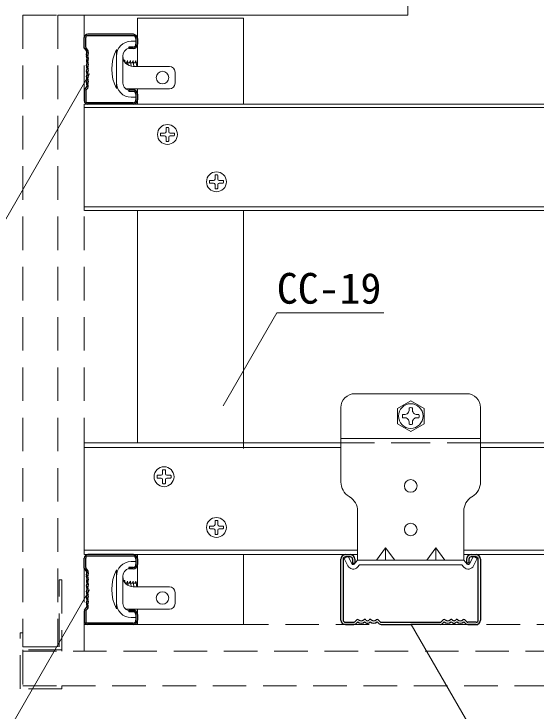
# Model space of a CAD drawing. Units: millimetres on the paper, enlarged 40 times, with parts at other scales. Extents: x -7800 to 7800, y -5578 to 5491.
# Drawn here: x 5835 to 6583, y -4480 to -3482 of the extents above; entities that cross this region are included whole.
import ezdxf
from ezdxf.enums import TextEntityAlignment as Align

# ---------------------------------------------------------------- set-up
doc = ezdxf.new("R2010")
doc.units = ezdxf.units.MM
doc.header["$LTSCALE"] = 40
doc.linetypes.add('DASHED1', pattern=[1.8, 1.2, -0.6])
for name, color, linetype, lineweight in [('0-3_太線２', 7, 'Continuous', 18), ('7-2_野縁受け', 3, 'Continuous', 18), ('7-3_野縁', 2, 'Continuous', 25), ('7-5_寸法', 7, 'Continuous', 9), ('7-6_文字', 7, 'Continuous', 18), ('7-A_クリップ', 7, 'Continuous', 18), ('7-B_ビス', 3, 'Continuous', 18), ('7-C_パネル', 7, 'DASHED1', 18), ('7-D', 4, 'DASHED1', 9)]:
    doc.layers.add(name, color=color, linetype=linetype, lineweight=lineweight)
doc.styles.add('ＭＳ ゴシック', font='')
doc.styles.get('ＭＳ ゴシック').set_extended_font_data('MS Gothic')

# ---------------------------------------------------------------- blocks, each defined once
blk = doc.blocks.new('ビス（平面）')
at = {"layer": '0-3_太線２'}
for p, q in [((-0.06, 0.5), (0, 0.5)), ((0.06, 0.5), (0, 0.5)), ((-0.5, 0.06), (-0.5, 0)), ((-0.5, -0.06), (-0.5, 0)), ((-0.2, 0.1), (-0.46, 0.1)), ((-0.1, 0.2), (-0.1, 0.46)), ((0.1, 0.2), (0.1, 0.46)), ((0.2, 0.1), (0.46, 0.1)), ((0.5, 0.06), (0.5, 0)), ((0.5, -0.06), (0.5, 0)), ((-0.2, -0.1), (-0.46, -0.1)), ((-0.1, -0.2), (-0.1, -0.46)), ((0.1, -0.2), (0.1, -0.46)), ((0.2, -0.1), (0.46, -0.1)), ((-0.06, -0.5), (0, -0.5)), ((0.06, -0.5), (0, -0.5))]:
    blk.add_line(p, q, dxfattribs=at)
blk.add_circle((0, 0), 0.713, dxfattribs=at)
for centre, radius, start, end in [((-0.06, 0.46), 0.04, 90, 180), ((0.06, 0.46), 0.04, 0, 90), ((-0.46, 0.06), 0.04, 90, 180), ((-0.2, 0.2), 0.1, 270, 0), ((0.2, 0.2), 0.1, 180, 270), ((0.46, 0.06), 0.04, 0, 90), ((-0.46, -0.06), 0.04, 180, 270), ((-0.2, -0.2), 0.1, 0, 90), ((-0.06, -0.46), 0.04, 180, 270), ((0.06, -0.46), 0.04, 270, 0), ((0.2, -0.2), 0.1, 90, 180), ((0.46, -0.06), 0.04, 270, 0)]:
    blk.add_arc(centre, radius, start, end, dxfattribs=at)

msp = doc.modelspace()

# ---------------------------------------------------------------- linework, layer by layer
at = {"layer": '7-2_野縁受け'}
for p, q in [((6164.14, -3487.87), (6012.14, -3487.87)), ((6012.14, -3487.87), (6012.14, -3557.04)), ((6164.14, -3487.87), (6164.14, -3611.04)), ((6012.14, -3589.04), (6012.14, -3611.04)), ((5936.14, -3611.04), (5936.14, -3763.04)), ((5936.57, -3611.04), (6888.52, -3611.04)), ((6888.52, -3615.84), (5936.57, -3615.84)), ((6888.52, -3758.24), (5936.57, -3758.24)), ((5936.57, -3763.04), (6888.52, -3763.04)), ((6012.14, -4095.87), (6012.14, -3763.04)), ((6164.14, -4103.87), (6164.14, -3763.04)), ((5936.57, -4095.87), (6303.62, -4095.87)), ((6503.62, -4095.87), (6698.12, -4095.87)), ((5936.14, -4103.87), (5936.14, -4255.87)), ((6303.62, -4102.27), (5936.57, -4102.27)), ((6698.12, -4102.27), (6503.62, -4102.27)), ((6327.62, -4249.47), (5936.57, -4249.47)), ((6698.12, -4249.47), (6479.63, -4249.47)), ((5936.57, -4255.87), (6327.62, -4255.87)), ((6012.14, -4301.87), (6012.14, -4255.87)), ((6164.14, -4255.87), (6164.14, -4355.87)), ((6479.62, -4255.87), (6698.12, -4255.87)), ((6012.14, -4355.87), (6012.14, -4333.87)), ((6164.14, -4355.87), (6012.14, -4355.87))]:
    msp.add_line(p, q, dxfattribs=at)
at = {"layer": '7-3_野縁'}
for p, q in [((6006.45, -3511.04), (5941.19, -3511.04)), ((5936.14, -3530.34), (5936.14, -3515.83)), ((5938.14, -3529.65), (5938.14, -3515.84)), ((6006.35, -3513.04), (5940.79, -3513.04)), ((6010.14, -3517.03), (6010.14, -3525.34)), ((6012.14, -3517.03), (6012.14, -3525.34)), ((5936.57, -3531.59), (5939.54, -3535.33)), ((5938.57, -3530.89), (5941.1, -3534.09)), ((6006.14, -3529.34), (6000.14, -3529.34)), ((6000.14, -3529.34), (6000.14, -3531.34)), ((6006.14, -3531.34), (6000.14, -3531.34)), ((5939.32, -3540.27), (5939.94, -3536.93)), ((5939.98, -3544.59), (5939.36, -3541.89)), ((5941.9, -3537.3), (5941.29, -3540.63)), ((5941.93, -3544.14), (5941.31, -3541.44)), ((5939.98, -3545.49), (5939.37, -3548.14)), ((5939.37, -3549.94), (5939.98, -3552.59)), ((5941.93, -3545.94), (5941.32, -3548.59)), ((5941.93, -3552.14), (5941.32, -3549.49)), ((5939.37, -3556.14), (5939.98, -3553.49)), ((5939.37, -3557.94), (5939.98, -3560.59)), ((5939.37, -3564.14), (5939.98, -3561.49)), ((5941.93, -3553.94), (5941.32, -3556.59)), ((5941.93, -3560.14), (5941.32, -3557.49)), ((5941.93, -3561.94), (5941.32, -3564.59)), ((5939.37, -3565.94), (5939.98, -3568.59)), ((5939.37, -3572.14), (5939.98, -3569.49)), ((5941.93, -3568.14), (5941.32, -3565.49)), ((5941.93, -3569.94), (5941.32, -3572.59)), ((5939.32, -3581.81), (5939.94, -3585.15)), ((5939.36, -3580.19), (5939.98, -3577.49)), ((5939.37, -3573.94), (5939.98, -3576.59)), ((5941.9, -3584.78), (5941.29, -3581.45)), ((5941.93, -3577.94), (5941.31, -3580.64)), ((5941.93, -3576.14), (5941.32, -3573.49)), ((5936.14, -3591.74), (5936.14, -3606.25)), ((5936.57, -3590.49), (5939.54, -3586.75)), ((5938.57, -3591.19), (5941.1, -3587.99)), ((6006.14, -3590.74), (6000.14, -3590.74)), ((6000.14, -3590.74), (6000.14, -3592.74)), ((5938.14, -3592.43), (5938.14, -3606.24)), ((6006.14, -3592.74), (6000.14, -3592.74)), ((6010.14, -3596.74), (6010.14, -3605.05)), ((6012.14, -3596.74), (6012.14, -3605.05)), ((6006.45, -3611.04), (5940.68, -3611.04)), ((6006.35, -3609.04), (5940.79, -3609.04)), ((5936.14, -4275.17), (5936.14, -4260.66)), ((5938.14, -4274.47), (5938.14, -4260.66)), ((6006.35, -4257.87), (5940.79, -4257.87)), ((6006.45, -4255.87), (5941.19, -4255.87)), ((6310.02, -4255.87), (6317.22, -4255.87)), ((6317.22, -4259.07), (6310.02, -4259.07)), ((6490.02, -4255.87), (6497.22, -4255.87)), ((6497.22, -4259.07), (6490.02, -4259.07)), ((6010.14, -4261.86), (6010.14, -4270.17)), ((6012.14, -4261.86), (6012.14, -4270.17)), ((6303.62, -4349.47), (6303.62, -4262.27)), ((6306.82, -4262.27), (6306.82, -4349.47)), ((6320.42, -4262.27), (6320.42, -4267.87)), ((6320.42, -4267.87), (6323.62, -4267.87)), ((6323.62, -4262.27), (6323.62, -4267.87)), ((6483.62, -4262.27), (6483.62, -4267.87)), ((6486.82, -4267.87), (6483.62, -4267.87)), ((6486.82, -4262.27), (6486.82, -4267.87)), ((6500.42, -4349.47), (6500.42, -4262.27)), ((6503.62, -4262.27), (6503.62, -4349.47)), ((5936.57, -4276.41), (5939.54, -4280.16)), ((5938.57, -4275.72), (5941.1, -4278.91)), ((6006.14, -4274.17), (6000.14, -4274.17)), ((6000.14, -4274.17), (6000.14, -4276.17)), ((6006.14, -4276.17), (6000.14, -4276.17)), ((5939.32, -4285.1), (5939.94, -4281.76)), ((5939.98, -4289.42), (5939.36, -4286.72)), ((5939.98, -4290.32), (5939.37, -4292.97)), ((5941.9, -4282.12), (5941.29, -4285.46)), ((5941.93, -4288.97), (5941.31, -4286.27)), ((5939.37, -4294.76), (5939.98, -4297.42)), ((5939.37, -4300.97), (5939.98, -4298.32)), ((5941.93, -4290.76), (5941.32, -4293.42)), ((5941.93, -4296.97), (5941.32, -4294.32)), ((5941.93, -4298.76), (5941.32, -4301.42)), ((5939.37, -4302.76), (5939.98, -4305.42)), ((5939.37, -4308.97), (5939.98, -4306.32)), ((5941.93, -4304.97), (5941.32, -4302.32)), ((5941.93, -4306.76), (5941.32, -4309.42)), ((5941.93, -4312.97), (5941.32, -4310.32)), ((5939.37, -4310.76), (5939.98, -4313.42)), ((5939.37, -4316.97), (5939.98, -4314.32)), ((5939.37, -4318.76), (5939.98, -4321.42)), ((5941.93, -4314.76), (5941.32, -4317.42)), ((5941.93, -4320.97), (5941.32, -4318.32)), ((5939.32, -4326.64), (5939.94, -4329.97)), ((5939.36, -4325.02), (5939.98, -4322.32)), ((5941.9, -4329.61), (5941.29, -4326.27)), ((5941.93, -4322.76), (5941.31, -4325.46)), ((5936.14, -4336.56), (5936.14, -4351.07)), ((5936.57, -4335.32), (5939.54, -4331.58)), ((5938.14, -4337.26), (5938.14, -4351.07)), ((5938.57, -4336.02), (5941.1, -4332.82)), ((6006.14, -4335.57), (6000.14, -4335.57)), ((6000.14, -4335.57), (6000.14, -4337.57)), ((6006.14, -4337.57), (6000.14, -4337.57)), ((6010.14, -4341.57), (6010.14, -4349.87)), ((6012.14, -4341.57), (6012.14, -4349.88)), ((6326.23, -4349.25), (6323.4, -4352.08)), ((6357.06, -4349.25), (6359.89, -4352.08)), ((6450.23, -4349.25), (6447.41, -4352.08)), ((6481.06, -4349.25), (6483.89, -4352.08)), ((6006.45, -4355.87), (5940.68, -4355.87)), ((6006.35, -4353.87), (5940.79, -4353.87)), ((6321.99, -4355.87), (6307.65, -4355.87)), ((6310.02, -4352.67), (6321.99, -4352.67)), ((6310.02, -4355.87), (6321.99, -4355.87)), ((6327.65, -4351.87), (6324.82, -4354.7)), ((6327.65, -4351.87), (6324.82, -4354.7)), ((6355.65, -4351.87), (6358.48, -4354.7)), ((6361.24, -4355.87), (6403.59, -4355.87)), ((6361.3, -4352.67), (6445.99, -4352.67)), ((6445.93, -4355.87), (6403.59, -4355.87)), ((6451.65, -4351.87), (6448.82, -4354.7)), ((6479.65, -4351.87), (6482.48, -4354.7)), ((6479.65, -4351.87), (6482.48, -4354.7)), ((6497.22, -4352.67), (6485.3, -4352.67)), ((6485.3, -4355.87), (6499.65, -4355.87)), ((6497.22, -4355.87), (6485.3, -4355.87))]:
    msp.add_line(p, q, dxfattribs=at)
for centre, radius, start, end in [((5940.94, -3515.83), 4.8, 86.98721, 180), ((6006.14, -3517.03), 6, 0, 86.98721), ((5940.94, -3515.84), 2.8, 86.98721, 180), ((6006.14, -3517.03), 4, 0, 86.98721), ((5938.14, -3530.34), 2, 180, 218.42445), ((5940.14, -3529.65), 2, 180, 218.42445), ((6006.14, -3525.34), 6, 270, 0), ((6006.14, -3525.34), 4, 270, 0), ((5943.26, -3540.99), 4, 169.57419, 192.95276), ((5937.97, -3536.57), 2, 349.57419, 38.42445), ((5937.97, -3536.57), 4, 349.57419, 38.42445), ((5943.26, -3540.99), 2, 169.57419, 192.95276), ((5943.27, -3549.04), 4, 167.04724, 192.95276), ((5938.03, -3545.04), 2, 347.04724, 12.95276), ((5943.27, -3549.04), 2, 167.04724, 192.95276), ((5938.03, -3545.04), 4, 347.04724, 12.95276), ((5938.03, -3553.04), 4, 347.04724, 12.95276), ((5943.27, -3557.04), 4, 167.04724, 192.95276), ((5938.03, -3553.04), 2, 347.04724, 12.95276), ((5938.03, -3561.04), 2, 347.04724, 12.95276), ((5943.27, -3557.04), 2, 167.04724, 192.95276), ((5938.03, -3561.04), 4, 347.04724, 12.95276), ((5943.27, -3565.04), 4, 167.04724, 192.95276), ((5943.27, -3573.04), 4, 167.04724, 192.95276), ((5938.03, -3569.04), 2, 347.04724, 12.95276), ((5943.27, -3565.04), 2, 167.04724, 192.95276), ((5938.03, -3569.04), 4, 347.04724, 12.95276), ((5943.26, -3581.08), 4, 167.04724, 190.42581), ((5938.03, -3577.04), 2, 347.04724, 12.95276), ((5943.26, -3581.08), 2, 167.04724, 190.42581), ((5943.27, -3573.04), 2, 167.04724, 192.95276), ((5938.03, -3577.04), 4, 347.04724, 12.95276), ((5938.14, -3591.74), 2, 141.57555, 180), ((5940.14, -3592.43), 2, 141.57555, 180), ((5937.97, -3585.51), 2, 321.57555, 10.42581), ((5937.97, -3585.51), 4, 321.57555, 10.42581), ((6006.14, -3596.74), 6, 0, 90), ((6006.14, -3596.74), 4, 0, 90), ((5940.94, -3606.25), 4.8, 180, 273.01279), ((5940.94, -3606.24), 2.8, 180, 273.01279), ((6006.14, -3605.05), 4, 273.01279, 0), ((6006.14, -3605.05), 6, 273.01279, 360), ((5940.94, -4260.66), 4.8, 86.98721, 180), ((5940.94, -4260.66), 2.8, 86.98721, 180), ((6006.14, -4261.86), 4, 0, 86.98721), ((6006.14, -4261.86), 6, 0, 86.98721), ((6310.02, -4262.27), 6.4, 90, 180), ((6310.02, -4262.27), 3.2, 90, 180), ((6317.22, -4262.27), 6.4, 0.00699, 90), ((6317.22, -4262.27), 3.2, 0.00699, 90), ((6490.02, -4262.27), 6.4, 90, 180), ((6490.02, -4262.27), 3.2, 90, 180), ((6497.22, -4262.27), 6.4, 0, 90), ((6497.22, -4262.27), 3.2, 0, 90), ((6006.14, -4270.17), 6, 270, 0), ((6006.14, -4270.17), 4, 270, 0), ((5938.14, -4275.17), 2, 180, 218.42445), ((5940.14, -4274.47), 2, 180, 218.42445), ((5937.97, -4281.4), 2, 349.57419, 38.42445), ((5937.97, -4281.4), 4, 349.57419, 38.42445), ((5943.26, -4285.82), 4, 169.57419, 192.95276), ((5938.03, -4289.87), 2, 347.04724, 12.95276), ((5943.26, -4285.82), 2, 169.57419, 192.95276), ((5938.03, -4289.87), 4, 347.04724, 12.95276), ((5943.27, -4293.87), 4, 167.04724, 192.95276), ((5938.03, -4297.87), 2, 347.04724, 12.95276), ((5943.27, -4293.87), 2, 167.04724, 192.95276), ((5938.03, -4297.87), 4, 347.04724, 12.95276), ((5943.27, -4301.87), 4, 167.04724, 192.95276), ((5943.27, -4309.87), 4, 167.04724, 192.95276), ((5938.03, -4305.87), 2, 347.04724, 12.95276), ((5943.27, -4301.87), 2, 167.04724, 192.95276), ((5943.27, -4309.87), 2, 167.04724, 192.95276), ((5938.03, -4305.87), 4, 347.04724, 12.95276), ((5943.27, -4317.87), 4, 167.04724, 192.95276), ((5938.03, -4313.87), 2, 347.04724, 12.95276), ((5943.27, -4317.87), 2, 167.04724, 192.95276), ((5938.03, -4313.87), 4, 347.04724, 12.95276), ((5943.26, -4325.91), 4, 167.04724, 190.42581), ((5937.97, -4330.34), 2, 321.57555, 10.42581), ((5938.03, -4321.87), 2, 347.04724, 12.95276), ((5937.97, -4330.34), 4, 321.57555, 10.42581), ((5943.26, -4325.91), 2, 167.04724, 190.42581), ((5938.03, -4321.87), 4, 347.04724, 12.95276), ((5938.14, -4336.56), 2, 141.57555, 180), ((5940.14, -4337.26), 2, 141.57555, 180), ((6006.14, -4341.57), 6, 0, 90), ((6006.14, -4341.57), 4, 0, 90), ((6006.14, -4349.87), 4, 273.01279, 0), ((6006.14, -4349.88), 6, 273.01279, 360), ((6310.02, -4349.47), 6.4, 180, 270), ((6310.02, -4349.47), 3.2, 180, 270), ((6327.65, -4350.67), 2, 46.39717, 135), ((6332.65, -4345.42), 5.25, 226.39717, 313.60281), ((6337.65, -4350.67), 2, 36.86989, 133.60281), ((6341.65, -4347.67), 3, 216.86989, 323.1301), ((6345.65, -4350.67), 2, 46.39717, 143.1301), ((6350.65, -4345.42), 5.25, 226.39717, 313.60281), ((6355.65, -4350.67), 2, 44.99998, 133.60281), ((6451.65, -4350.67), 2, 46.39719, 135.00002), ((6456.65, -4345.42), 5.25, 226.39719, 313.60283), ((6461.65, -4350.67), 2, 36.8699, 133.60283), ((6465.65, -4347.67), 3, 216.8699, 323.13011), ((6469.65, -4350.67), 2, 46.39719, 143.13011), ((6474.65, -4345.42), 5.25, 226.39719, 313.60283), ((6479.65, -4350.67), 2, 45, 133.60283), ((6497.22, -4349.47), 3.2, 270, 0), ((6497.22, -4349.47), 6.4, 270, 0), ((5940.94, -4351.07), 4.8, 180, 273.01279), ((5940.94, -4351.07), 2.8, 180, 273.01279), ((6321.99, -4350.67), 2, 270, 314.99998), ((6321.99, -4351.87), 4, 270, 315), ((6321.99, -4351.87), 4, 270, 314.99998), ((6332.65, -4346.62), 7.25, 226.39717, 313.60281), ((6341.65, -4348.87), 5, 216.86989, 323.1301), ((6350.65, -4346.62), 7.25, 226.39717, 313.60281), ((6361.3, -4351.87), 4, 225, 270), ((6361.3, -4350.67), 2, 225, 270), ((6445.99, -4350.67), 2, 270, 315), ((6445.99, -4351.87), 4, 270, 315), ((6456.65, -4346.62), 7.25, 226.39719, 313.60283), ((6465.65, -4348.87), 5, 216.8699, 323.13011), ((6474.65, -4346.62), 7.25, 226.39719, 313.60283), ((6485.3, -4351.87), 4, 225, 270), ((6485.3, -4351.87), 4, 225.00002, 270), ((6485.3, -4350.67), 2, 225.00002, 270)]:
    msp.add_arc(centre, radius, start, end, dxfattribs=at)
at = {"layer": '7-5_寸法', "color": 4}
msp.add_line((5912.14, -3483.87), (6399.35, -3483.87), dxfattribs=at)
msp.add_lwpolyline([(5912.14, -3443.87), (6399.35, -3443.87), (6399.35, -3483.87)], dxfattribs=at)
at = {"layer": '7-6_文字'}
for p, q in [((5943.58, -3567.73), (5745.62, -3910.61)), ((6211.87, -3909.85), (6135.04, -4042.93)), ((6211.87, -3909.85), (6365.29, -3909.85)), ((5943.63, -4306.44), (5773.67, -4600.81)), ((6404.45, -4355.87), (6573.92, -4649.41))]:
    msp.add_line(p, q, dxfattribs=at)
at = {"layer": '7-A_クリップ'}
for p, q in [((6010.14, -3521.04), (6003.33, -3521.04)), ((5982.13, -3542.24), (5982.13, -3579.84)), ((5991.33, -3542.24), (5991.33, -3542.24)), ((5991.33, -3542.24), (5991.33, -3578.72)), ((6006.13, -3557.04), (6058.13, -3557.04)), ((6066.13, -3565.04), (6066.13, -3581.04)), ((5995.62, -3589.04), (6058.13, -3589.04)), ((6010.14, -3601.04), (6003.33, -3601.04)), ((6323.62, -4025.47), (6403.62, -4025.47)), ((6483.62, -4025.47), (6403.62, -4025.47)), ((6303.62, -4045.47), (6303.62, -4151.88)), ((6503.62, -4045.47), (6503.62, -4151.88)), ((6303.62, -4089.47), (6403.62, -4089.47)), ((6503.62, -4089.47), (6403.62, -4089.47)), ((6315.27, -4172.46), (6315.97, -4172.88)), ((6491.97, -4172.46), (6491.27, -4172.88)), ((6327.62, -4193.46), (6327.62, -4263.87)), ((6479.62, -4193.46), (6479.62, -4263.87)), ((6367.62, -4245.97), (6354.62, -4263.87)), ((6367.62, -4245.97), (6367.62, -4263.87)), ((6367.62, -4245.97), (6380.62, -4263.87)), ((6439.62, -4245.97), (6426.62, -4263.87)), ((6439.62, -4245.97), (6452.62, -4263.87)), ((6439.62, -4245.97), (6439.62, -4263.87)), ((6312.5, -4259.07), (6308.3, -4261.16)), ((6319.36, -4268.99), (6314.41, -4259.07)), ((6487.89, -4268.99), (6492.83, -4259.07)), ((6494.74, -4259.07), (6498.94, -4261.16)), ((6010.14, -4265.87), (6003.33, -4265.87)), ((6313.63, -4271.84), (6308.3, -4261.16)), ((6322.64, -4269.43), (6327.62, -4263.87)), ((6327.4, -4273.7), (6330.48, -4270.27)), ((6327.62, -4263.87), (6403.62, -4263.87)), ((6330.48, -4270.27), (6403.62, -4270.27)), ((6479.63, -4263.87), (6403.63, -4263.87)), ((6476.77, -4270.27), (6403.63, -4270.27)), ((6479.84, -4273.7), (6476.77, -4270.27)), ((6484.61, -4269.43), (6479.63, -4263.87)), ((6493.62, -4271.84), (6498.94, -4261.16)), ((5982.13, -4287.07), (5982.13, -4324.67)), ((5991.33, -4287.07), (5991.33, -4287.07)), ((5991.33, -4287.07), (5991.33, -4323.55)), ((6006.13, -4301.87), (6058.13, -4301.86)), ((6066.13, -4309.86), (6066.13, -4325.86)), ((5995.62, -4333.87), (6058.13, -4333.86)), ((6010.14, -4345.87), (6003.33, -4345.87))]:
    msp.add_line(p, q, dxfattribs=at)
at = {"layer": '7-A_クリップ', "linetype": 'DASHED1'}
for p in [(6303.62, -4095.87), (6503.62, -4095.87)]:
    msp.add_line(p, (6403.62, -4095.87), dxfattribs=at)
at = {"layer": '7-A_クリップ'}
for centre in [(6048.13, -3573.04), (6403.63, -4157.47), (6403.63, -4219.87), (6048.13, -4317.86)]:
    msp.add_circle(centre, 9, dxfattribs=at)
for centre, radius, start, end in [((6003.33, -3542.24), 21.2, 90.0042, 180.00279), ((6003.33, -3542.24), 12, 105.4245, 180.00279), ((6006.13, -3542.24), 14.8, 180.00279, 270.00279), ((6058.13, -3565.04), 8, 0.00279, 90.00279), ((6003.33, -3579.84), 21.2, 180.00279, 270.0042), ((6003.33, -3579.84), 12, 174.66467, 254.56642), ((6058.13, -3581.04), 8, 270.00279, 0.00279), ((6323.62, -4045.47), 20, 90, 180), ((6483.62, -4045.47), 20, 0, 90), ((6327.62, -4151.88), 24, 180, 239.03689), ((6479.62, -4151.88), 24, 300.96311, 0), ((6303.62, -4193.46), 24, 0, 59.03689), ((6503.62, -4193.46), 24, 120.96311, 180), ((6003.33, -4287.07), 21.2, 90.0042, 180.00279), ((6321.15, -4268.1), 2, 206.5, 318.15813), ((6486.1, -4268.1), 2, 221.84187, 333.5), ((6003.33, -4287.07), 12, 105.4245, 180.00279), ((6321.15, -4268.1), 8.4, 206.5, 318.15813), ((6486.1, -4268.1), 8.4, 221.84187, 333.5), ((6006.13, -4287.07), 14.8, 180.00279, 270.00279), ((6058.13, -4309.86), 8, 0.00279, 90.00279), ((6003.33, -4324.67), 21.2, 180.00279, 270.0042), ((6003.33, -4324.67), 12, 174.66467, 254.56642), ((6058.13, -4325.86), 8, 270.00279, 0.00279)]:
    msp.add_arc(centre, radius, start, end, dxfattribs=at)
at = {"layer": '7-B_ビス'}
for p, q in [((5982.13, -3588.78), (5982.13, -3532.78)), ((5992.57, -3548.18), (5994.13, -3548.18)), ((5994.13, -3550.9), (5994.13, -3548.18)), ((5994.49, -3551.39), (5994.13, -3548.78)), ((5994.81, -3551.78), (6012.14, -3551.78)), ((5998.13, -3548.78), (5996.55, -3551.78)), ((5999.03, -3555.23), (5998.13, -3548.78)), ((6002.13, -3548.78), (6000.55, -3551.78)), ((6003.25, -3556.76), (6002.13, -3548.78)), ((6006.13, -3548.78), (6004.55, -3551.78)), ((6007.29, -3557.04), (6006.13, -3548.78)), ((6010.13, -3548.78), (6008.55, -3551.78)), ((6011.29, -3557.04), (6010.13, -3548.78)), ((6403.62, -4035.47), (6384.57, -4046.47)), ((6403.62, -4035.47), (6422.67, -4046.47)), ((6384.57, -4046.47), (6384.57, -4068.47)), ((6401.22, -4045.71), (6401.22, -4047.93)), ((6406.02, -4045.71), (6406.02, -4048.97)), ((6406.02, -4045.71), (6406.02, -4047.93)), ((6422.67, -4046.47), (6422.67, -4068.47)), ((6391.86, -4055.07), (6394.22, -4055.07)), ((6391.86, -4059.87), (6394.22, -4059.87)), ((6415.38, -4055.07), (6413.03, -4055.07)), ((6415.38, -4059.87), (6413.03, -4059.87)), ((6403.62, -4079.47), (6384.57, -4068.47)), ((6401.22, -4069.22), (6401.22, -4067)), ((6403.62, -4079.47), (6422.67, -4068.47)), ((6406.02, -4069.22), (6406.02, -4065.96)), ((6406.02, -4069.22), (6406.02, -4067)), ((5982.13, -4333.6), (5982.13, -4277.6)), ((5992.57, -4293), (5994.13, -4293)), ((5994.13, -4295.73), (5994.13, -4293)), ((5994.49, -4296.21), (5994.13, -4293.6)), ((5994.81, -4296.6), (6012.14, -4296.6)), ((5998.13, -4293.6), (5996.55, -4296.6)), ((5999.03, -4300.06), (5998.13, -4293.6)), ((6002.13, -4293.6), (6000.55, -4296.6)), ((6003.25, -4301.58), (6002.13, -4293.6)), ((6006.13, -4293.6), (6004.55, -4296.6)), ((6007.29, -4301.87), (6006.13, -4293.6)), ((6010.13, -4293.6), (6008.55, -4296.6)), ((6011.29, -4301.87), (6010.13, -4293.6))]:
    msp.add_line(p, q, dxfattribs=at)
msp.add_circle((6403.62, -4057.47), 17.6, dxfattribs=at)
for centre, radius, start, end in [((6038.13, -3560.78), 62.61, 153.43494, 206.56505), ((6394.85, -4048.68), 6.42, 264.36299, 6.67345), ((6403.62, -4057.47), 12, 78.46303, 101.53696), ((6412.4, -4048.68), 6.42, 173.32654, 275.63699), ((6403.62, -4057.47), 12, 168.46303, 191.51331), ((6394.85, -4066.25), 6.42, 353.32654, 95.63699), ((6412.4, -4066.25), 6.42, 84.36299, 186.67345), ((6403.62, -4057.47), 12, 348.48668, 11.53696), ((6403.62, -4057.47), 12, 258.46303, 281.53696), ((6038.13, -4305.6), 62.61, 153.43494, 206.56505)]:
    msp.add_arc(centre, radius, start, end, dxfattribs=at)
at = {"layer": '7-C_パネル'}
for p, q in [((5848.14, -3483.87), (5848.14, -4367.87)), ((5898.14, -3483.87), (5898.14, -4387.87)), ((5936.14, -3483.87), (5936.14, -4393.87)), ((5936.14, -4355.87), (7278.12, -4355.87)), ((5848.14, -4393.87), (7278.12, -4393.87)), ((5904.14, -4443.87), (7278.12, -4443.87))]:
    msp.add_line(p, q, dxfattribs=at)
msp.add_lwpolyline([(5848.14, -3483.87), (5898.14, -3483.87), (5936.14, -3483.87)], dxfattribs=at)
at = {"layer": '7-D', "color": 7, "lineweight": 18}
for p, q in [((5904.14, -4291.87), (5904.14, -4393.87)), ((5844.14, -4367.87), (5848.14, -4367.87)), ((5844.14, -4447.87), (5844.14, -4367.87)), ((5848.14, -4367.87), (5848.14, -4387.87)), ((5848.14, -4387.87), (5900.14, -4387.87)), ((5848.14, -4387.87), (5898.14, -4387.87)), ((5848.14, -4391.87), (5848.14, -4443.87)), ((5904.14, -4391.87), (5848.14, -4391.87)), ((5848.14, -4393.87), (5848.14, -4443.87)), ((5904.14, -4447.87), (5844.14, -4447.87)), ((5848.14, -4443.87), (5904.14, -4443.87)), ((5904.14, -4443.87), (5904.14, -4447.87))]:
    msp.add_line(p, q, dxfattribs=at)
msp.add_lwpolyline([(5900.14, -4387.87), (5900.14, -4291.87), (5904.14, -4291.87)], dxfattribs=at)

# ---------------------------------------------------------------- block references
at = {"layer": '7-B_ビス', "xscale": 20, "yscale": 20}
for p in [(6055.2, -3654.45), (6125.37, -3722.21), (6050.36, -4144.3), (6125.37, -4216.9)]:
    msp.add_blockref('ビス（平面）', p, dxfattribs=at)

# ---------------------------------------------------------------- texts
at = {"layer": '7-6_文字', "style": 'ＭＳ ゴシック'}
msp.add_text('CC-19', height=43.99, dxfattribs=at).set_placement((6211.87, -3909.85), align=Align.BOTTOM_LEFT)

doc.saveas('drawing.dxf')
